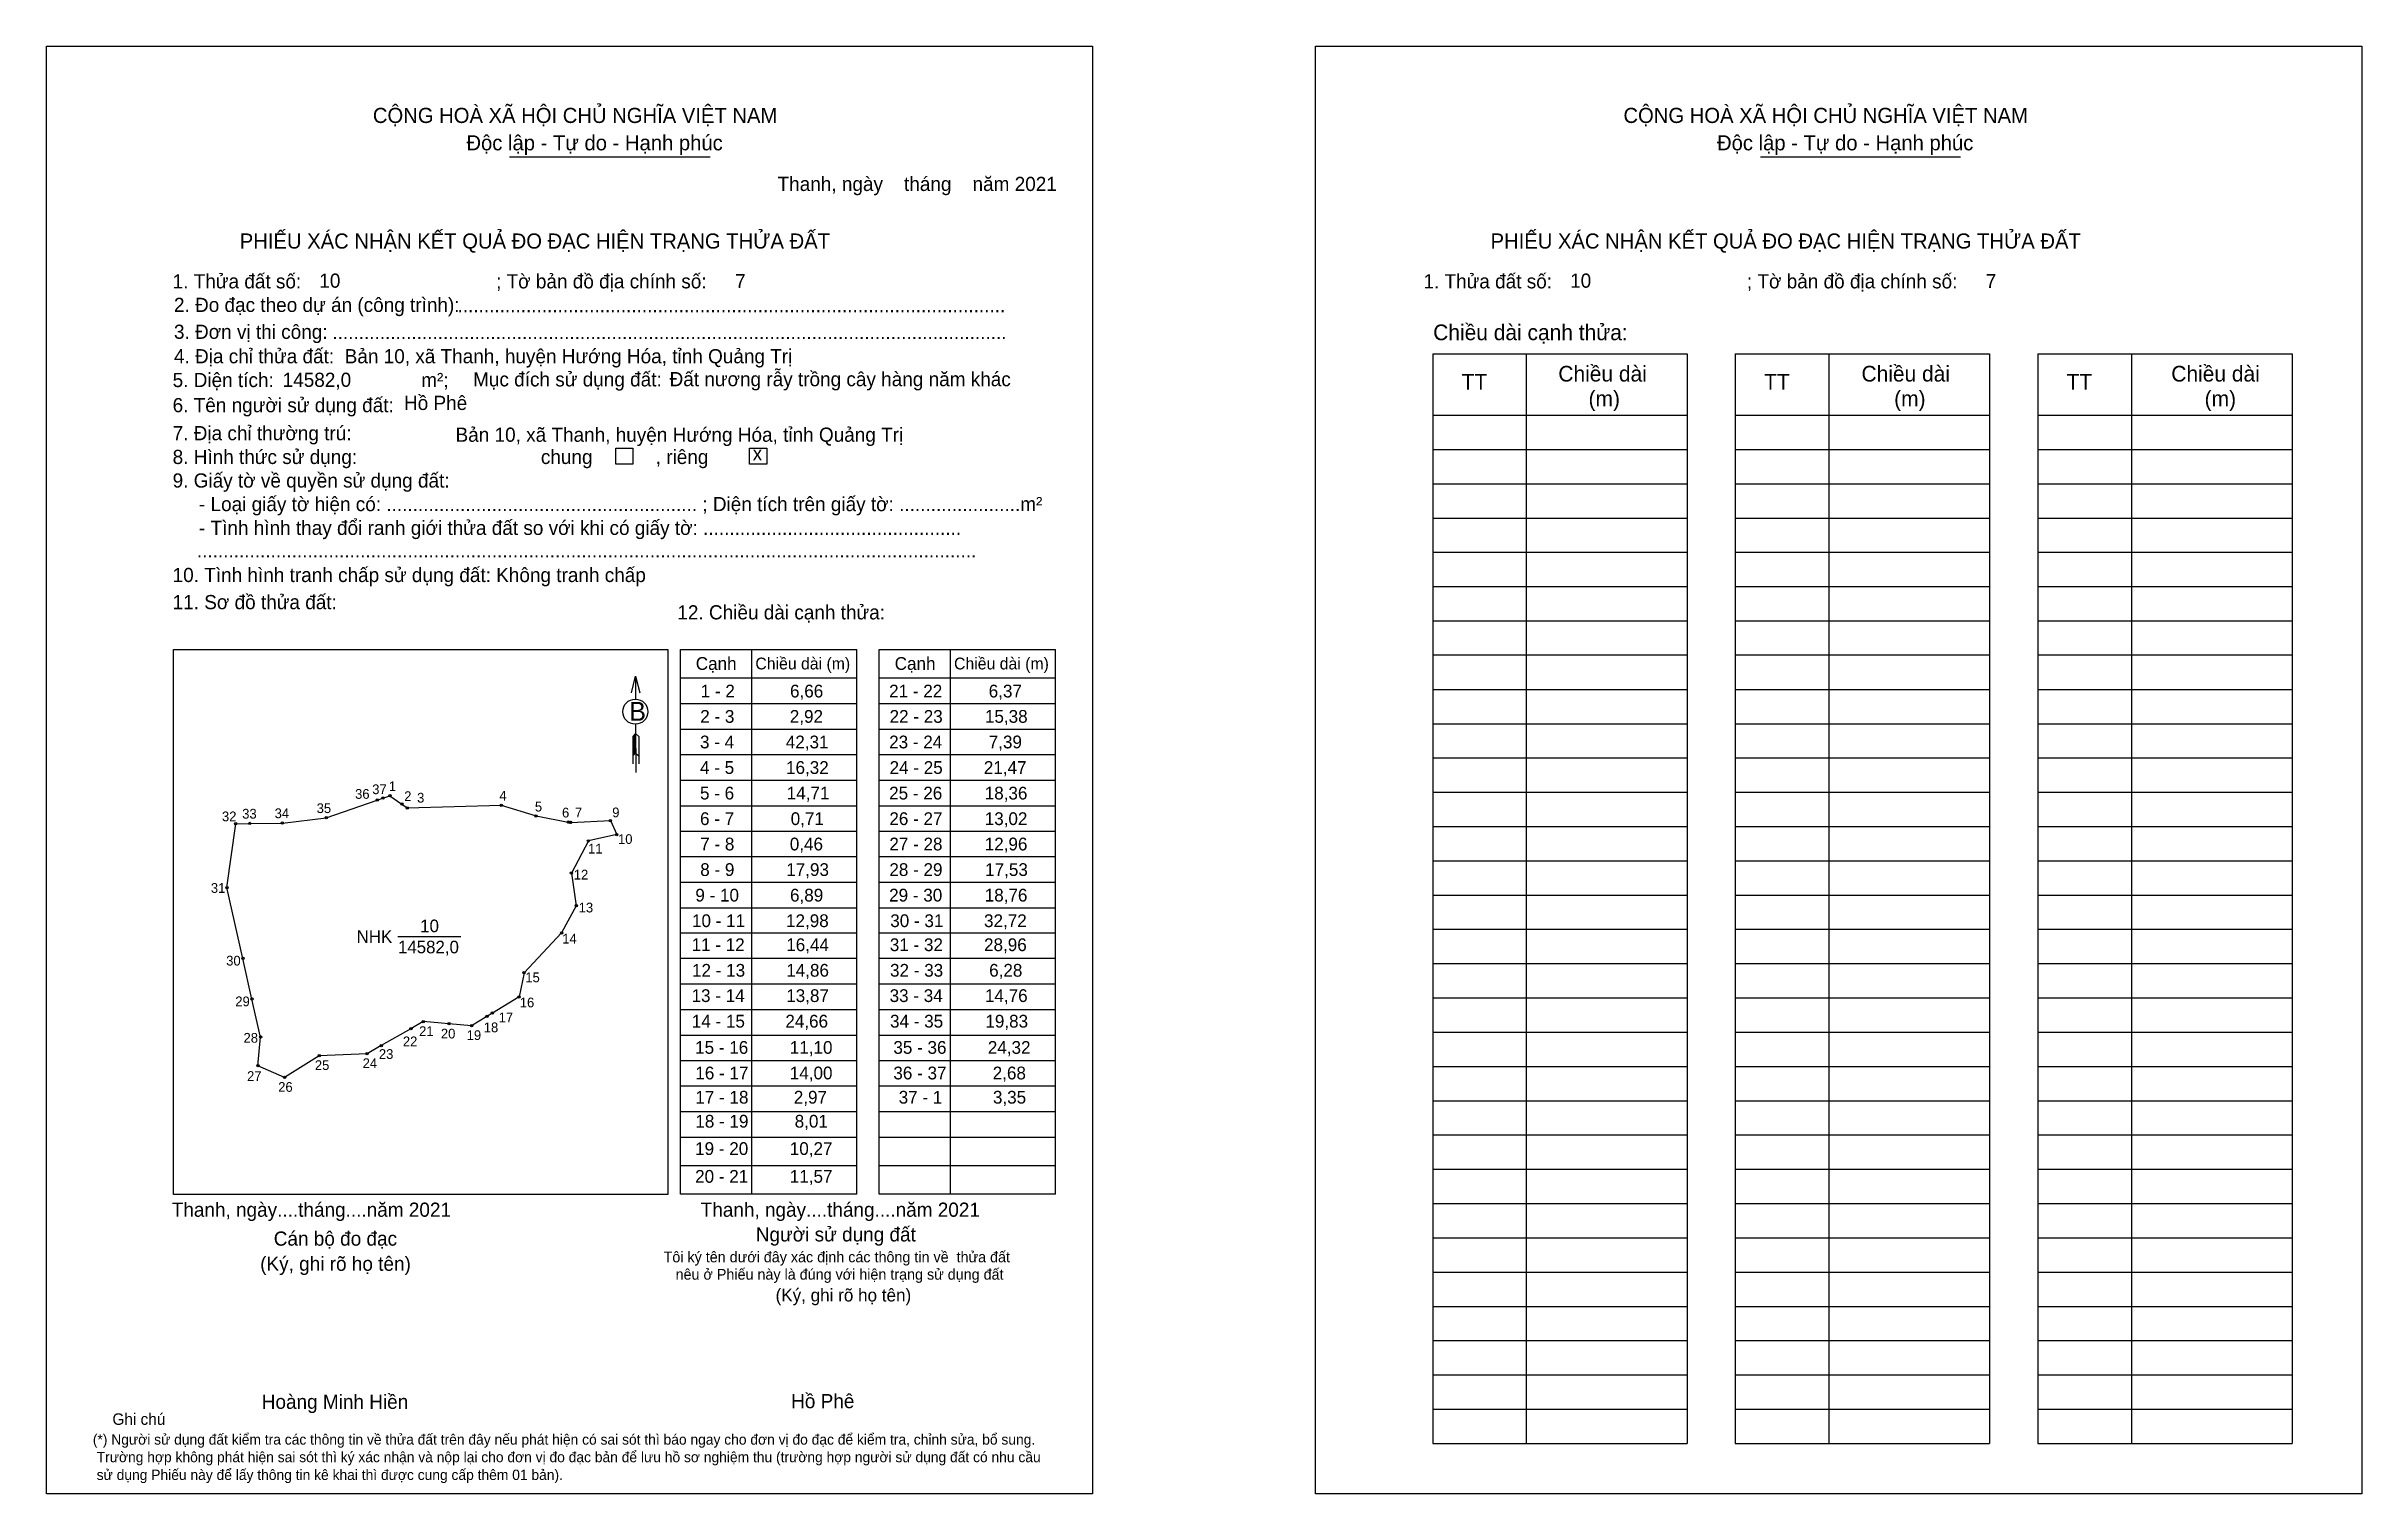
# Model space of a CAD drawing. Extents: x 545320 to 546362, y 1825102 to 1825753.
import ezdxf

# ---------------------------------------------------------------- set-up
doc = ezdxf.new("R2010")
doc.units = 0
for name, color, linetype in [('CanhThua', 7, 'Continuous'), ('kqddKhungInTrang1', 7, 'Continuous'), ('kqddKhungInTrang2', 7, 'Continuous'), ('kqddNoiDung', 7, 'Continuous'), ('kqddTemplate', 7, 'Continuous'), ('MocDinhThua', 7, 'Continuous'), ('NhanDiaChinhThua', 7, 'Continuous'), ('SoHieuDinhThua', 7, 'Continuous')]:
    doc.layers.add(name, color=color, linetype=linetype)

msp = doc.modelspace()

# ---------------------------------------------------------------- linework, layer by layer
at = {"layer": 'CanhThua'}
for p, q in [((545446.3, 1825405.9), (545469.3, 1825413.8)), ((545469.3, 1825413.8), (545471.8, 1825414.7)), ((545471.8, 1825414.7), (545475, 1825415.8)), ((545475, 1825415.8), (545480.4, 1825412)), ((545480.4, 1825412), (545482.8, 1825410.3)), ((545482.8, 1825410.3), (545525.1, 1825411.5)), ((545525.1, 1825411.5), (545540.7, 1825406.7)), ((545401.6, 1825374.5), (545405.6, 1825403.2)), ((545405.6, 1825403.2), (545411.9, 1825403.3)), ((545411.9, 1825403.3), (545426.6, 1825403.5)), ((545426.6, 1825403.5), (545446.3, 1825405.9)), ((545540.7, 1825406.7), (545555.2, 1825403.9)), ((545555.2, 1825403.9), (545555.9, 1825403.8)), ((545555.9, 1825403.8), (545556.3, 1825403.8)), ((545556.3, 1825403.8), (545574.2, 1825404.6)), ((545574.2, 1825404.6), (545577, 1825398.3)), ((545564.3, 1825395.5), (545556.6, 1825381)), ((545577, 1825398.3), (545564.3, 1825395.5)), ((545556.6, 1825381), (545558.8, 1825366.3)), ((545408.8, 1825342.6), (545401.6, 1825374.5)), ((545558.8, 1825366.3), (545552.2, 1825354.1)), ((545552.2, 1825354.1), (545535.3, 1825336.2)), ((545412.9, 1825324.3), (545408.8, 1825342.6)), ((545535.3, 1825336.2), (545533.1, 1825325.3)), ((545416.8, 1825307.2), (545412.9, 1825324.3)), ((545521.1, 1825318), (545518.6, 1825316.5)), ((545533.1, 1825325.3), (545521.1, 1825318)), ((545415.6, 1825294.3), (545416.8, 1825307.2)), ((545484.4, 1825311), (545471.1, 1825303.4)), ((545490, 1825314.2), (545484.4, 1825311)), ((545501.5, 1825313.2), (545490, 1825314.2)), ((545511.7, 1825312.3), (545501.5, 1825313.2)), ((545518.6, 1825316.5), (545511.7, 1825312.3)), ((545443.2, 1825298.8), (545427.6, 1825289.1)), ((545464.7, 1825299.7), (545443.2, 1825298.8)), ((545471.1, 1825303.4), (545464.7, 1825299.7)), ((545427.6, 1825289.1), (545415.6, 1825294.3))]:
    msp.add_line(p, q, dxfattribs=at)
at = {"layer": 'kqddKhungInTrang1'}
msp.add_lwpolyline([(545320.4, 1825752.9), (545791.1, 1825752.9), (545791.1, 1825101.8), (545320.4, 1825101.8)], close=True, dxfattribs=at)
at = {"layer": 'kqddKhungInTrang2'}
msp.add_lwpolyline([(545891.5, 1825752.9), (546362.2, 1825752.9), (546362.2, 1825101.8), (545891.5, 1825101.8)], close=True, dxfattribs=at)
at = {"layer": 'kqddTemplate'}
for p, q in [((545528.8, 1825703.1), (545619, 1825703.1)), ((546091.6, 1825703.1), (546181.7, 1825703.1)), ((545944.2, 1825614.6), (546058.6, 1825614.6)), ((545944.2, 1825614.6), (545944.2, 1825124.4)), ((545986.3, 1825614.6), (545986.3, 1825124.4)), ((546058.6, 1825614.6), (546058.6, 1825124.4)), ((546080.3, 1825614.6), (546080.3, 1825124.4)), ((546080.3, 1825614.6), (546194.7, 1825614.6)), ((546122.4, 1825614.6), (546122.4, 1825124.4)), ((546194.7, 1825614.6), (546194.7, 1825124.4)), ((546216.4, 1825614.6), (546216.4, 1825124.4)), ((546216.4, 1825614.6), (546330.9, 1825614.6)), ((546258.6, 1825614.6), (546258.6, 1825124.4)), ((546330.9, 1825614.6), (546330.9, 1825124.4)), ((545944.2, 1825587), (546058.6, 1825587)), ((546080.3, 1825587), (546194.7, 1825587)), ((546216.4, 1825587), (546330.9, 1825587)), ((545944.2, 1825571.6), (546058.6, 1825571.6)), ((546080.3, 1825571.6), (546194.7, 1825571.6)), ((546216.4, 1825571.6), (546330.9, 1825571.6)), ((545944.2, 1825556.1), (546058.6, 1825556.1)), ((546080.3, 1825556.1), (546194.7, 1825556.1)), ((546216.4, 1825556.1), (546330.9, 1825556.1)), ((545944.2, 1825540.7), (546058.6, 1825540.7)), ((546080.3, 1825540.7), (546194.7, 1825540.7)), ((546216.4, 1825540.7), (546330.9, 1825540.7)), ((545944.2, 1825525.3), (546058.6, 1825525.3)), ((546080.3, 1825525.3), (546194.7, 1825525.3)), ((546216.4, 1825525.3), (546330.9, 1825525.3)), ((545944.2, 1825509.9), (546058.6, 1825509.9)), ((546080.3, 1825509.9), (546194.7, 1825509.9)), ((546216.4, 1825509.9), (546330.9, 1825509.9)), ((545944.2, 1825494.5), (546058.6, 1825494.5)), ((546080.3, 1825494.5), (546194.7, 1825494.5)), ((546216.4, 1825494.5), (546330.9, 1825494.5)), ((545605.7, 1825481.6), (545685, 1825481.6)), ((545605.7, 1825236.6), (545605.7, 1825481.6)), ((545637.6, 1825481.6), (545637.6, 1825236.6)), ((545685, 1825236.6), (545685, 1825481.6)), ((545695.1, 1825481.6), (545774.4, 1825481.6)), ((545695.1, 1825236.6), (545695.1, 1825481.6)), ((545727, 1825481.6), (545727, 1825236.6)), ((545774.4, 1825236.6), (545774.4, 1825481.6)), ((545944.2, 1825479.1), (546058.6, 1825479.1)), ((546080.3, 1825479.1), (546194.7, 1825479.1)), ((546216.4, 1825479.1), (546330.9, 1825479.1)), ((545585.5, 1825469.5), (545585.5, 1825459.3)), ((545605.7, 1825468.8), (545685, 1825468.8)), ((545695.1, 1825468.8), (545774.4, 1825468.8)), ((545944.2, 1825463.6), (546058.6, 1825463.6)), ((546080.3, 1825463.6), (546194.7, 1825463.6)), ((546216.4, 1825463.6), (546330.9, 1825463.6)), ((545605.7, 1825457.3), (545685, 1825457.3)), ((545695.1, 1825457.3), (545774.4, 1825457.3)), ((545585.5, 1825443.8), (545584.2, 1825442.5)), ((545585.5, 1825443.2), (545584.2, 1825442)), ((545585.5, 1825442.6), (545584.2, 1825441.4)), ((545584.2, 1825442.5), (545584.2, 1825430.1)), ((545585.5, 1825442), (545584.2, 1825440.8)), ((545585.5, 1825448), (545585.6, 1825426.3)), ((545585.5, 1825443.8), (545586.9, 1825442.5)), ((545586.9, 1825442.5), (545586.9, 1825430.1)), ((545605.7, 1825445.8), (545685, 1825445.8)), ((545695.1, 1825445.8), (545774.4, 1825445.8)), ((545944.2, 1825448.2), (546058.6, 1825448.2)), ((546080.3, 1825448.2), (546194.7, 1825448.2)), ((546216.4, 1825448.2), (546330.9, 1825448.2)), ((545585.5, 1825441.5), (545584.2, 1825440.2)), ((545585.5, 1825440.9), (545584.2, 1825439.6)), ((545585.5, 1825440.3), (545584.2, 1825439)), ((545585.5, 1825439.7), (545584.2, 1825438.4)), ((545585.5, 1825439.1), (545584.2, 1825437.8)), ((545585.5, 1825438.5), (545584.2, 1825437.3)), ((545585.5, 1825437.9), (545584.2, 1825436.7)), ((545585.5, 1825437.4), (545584.2, 1825436.1)), ((545585.5, 1825436.8), (545584.2, 1825435.5)), ((545585.5, 1825436.2), (545584.2, 1825434.9)), ((545585.5, 1825435.6), (545584.2, 1825434.3)), ((545585.5, 1825435), (545584.2, 1825433.7)), ((545585.5, 1825435), (545586.9, 1825433.7)), ((545605.7, 1825434.3), (545685, 1825434.3)), ((545695.1, 1825434.3), (545774.4, 1825434.3)), ((545944.2, 1825432.8), (546058.6, 1825432.8)), ((546080.3, 1825432.8), (546194.7, 1825432.8)), ((546216.4, 1825432.8), (546330.9, 1825432.8)), ((545605.7, 1825422.8), (545685, 1825422.8)), ((545695.1, 1825422.8), (545774.4, 1825422.8)), ((545605.7, 1825411.3), (545685, 1825411.3)), ((545695.1, 1825411.3), (545774.4, 1825411.3)), ((545944.2, 1825417.4), (546058.6, 1825417.4)), ((546080.3, 1825417.4), (546194.7, 1825417.4)), ((546216.4, 1825417.4), (546330.9, 1825417.4)), ((545944.2, 1825402), (546058.6, 1825402)), ((546080.3, 1825402), (546194.7, 1825402)), ((546216.4, 1825402), (546330.9, 1825402)), ((545605.7, 1825399.9), (545685, 1825399.9)), ((545695.1, 1825399.9), (545774.4, 1825399.9)), ((545605.7, 1825388.4), (545685, 1825388.4)), ((545695.1, 1825388.4), (545774.4, 1825388.4)), ((545944.2, 1825386.5), (546058.6, 1825386.5)), ((546080.3, 1825386.5), (546194.7, 1825386.5)), ((546216.4, 1825386.5), (546330.9, 1825386.5)), ((545605.7, 1825376.9), (545685, 1825376.9)), ((545695.1, 1825376.9), (545774.4, 1825376.9)), ((545944.2, 1825371.1), (546058.6, 1825371.1)), ((546080.3, 1825371.1), (546194.7, 1825371.1)), ((546216.4, 1825371.1), (546330.9, 1825371.1)), ((545605.7, 1825365.4), (545685, 1825365.4)), ((545695.1, 1825365.4), (545774.4, 1825365.4)), ((545685, 1825353.9), (545605.7, 1825353.9)), ((545774.4, 1825353.9), (545695.1, 1825353.9)), ((545944.2, 1825355.7), (546058.6, 1825355.7)), ((546080.3, 1825355.7), (546194.7, 1825355.7)), ((546216.4, 1825355.7), (546330.9, 1825355.7)), ((545685, 1825342.5), (545605.7, 1825342.5)), ((545774.4, 1825342.5), (545695.1, 1825342.5)), ((545944.2, 1825340.3), (546058.6, 1825340.3)), ((546080.3, 1825340.3), (546194.7, 1825340.3)), ((546216.4, 1825340.3), (546330.9, 1825340.3)), ((545685, 1825331), (545605.7, 1825331)), ((545774.4, 1825331), (545695.1, 1825331)), ((545685, 1825319.5), (545605.7, 1825319.5)), ((545774.4, 1825319.5), (545695.1, 1825319.5)), ((545944.2, 1825324.9), (546058.6, 1825324.9)), ((546080.3, 1825324.9), (546194.7, 1825324.9)), ((546216.4, 1825324.9), (546330.9, 1825324.9)), ((545685, 1825308), (545605.7, 1825308)), ((545774.4, 1825308), (545695.1, 1825308)), ((545944.2, 1825309.5), (546058.6, 1825309.5)), ((546080.3, 1825309.5), (546194.7, 1825309.5)), ((546216.4, 1825309.5), (546330.9, 1825309.5)), ((545685, 1825296.5), (545605.7, 1825296.5)), ((545774.4, 1825296.5), (545695.1, 1825296.5)), ((545944.2, 1825294), (546058.6, 1825294)), ((546080.3, 1825294), (546194.7, 1825294)), ((546216.4, 1825294), (546330.9, 1825294)), ((545685, 1825285.1), (545605.7, 1825285.1)), ((545774.4, 1825285.1), (545695.1, 1825285.1)), ((545944.2, 1825278.6), (546058.6, 1825278.6)), ((546080.3, 1825278.6), (546194.7, 1825278.6)), ((546216.4, 1825278.6), (546330.9, 1825278.6)), ((545685, 1825273.6), (545605.7, 1825273.6)), ((545774.4, 1825273.6), (545695.1, 1825273.6)), ((545685, 1825262.1), (545605.7, 1825262.1)), ((545774.4, 1825262.1), (545695.1, 1825262.1)), ((545944.2, 1825263.2), (546058.6, 1825263.2)), ((546080.3, 1825263.2), (546194.7, 1825263.2)), ((546216.4, 1825263.2), (546330.9, 1825263.2)), ((545685, 1825249.3), (545605.7, 1825249.3)), ((545774.4, 1825249.3), (545695.1, 1825249.3)), ((545944.2, 1825247.8), (546058.6, 1825247.8)), ((546080.3, 1825247.8), (546194.7, 1825247.8)), ((546216.4, 1825247.8), (546330.9, 1825247.8)), ((545685, 1825236.6), (545605.7, 1825236.6)), ((545774.4, 1825236.6), (545695.1, 1825236.6)), ((545944.2, 1825232.4), (546058.6, 1825232.4)), ((546080.3, 1825232.4), (546194.7, 1825232.4)), ((546216.4, 1825232.4), (546330.9, 1825232.4)), ((545944.2, 1825217), (546058.6, 1825217)), ((546080.3, 1825217), (546194.7, 1825217)), ((546216.4, 1825217), (546330.9, 1825217)), ((545944.2, 1825201.5), (546058.6, 1825201.5)), ((546080.3, 1825201.5), (546194.7, 1825201.5)), ((546216.4, 1825201.5), (546330.9, 1825201.5)), ((545944.2, 1825186.1), (546058.6, 1825186.1)), ((546080.3, 1825186.1), (546194.7, 1825186.1)), ((546216.4, 1825186.1), (546330.9, 1825186.1)), ((545944.2, 1825170.7), (546058.6, 1825170.7)), ((546080.3, 1825170.7), (546194.7, 1825170.7)), ((546216.4, 1825170.7), (546330.9, 1825170.7)), ((545944.2, 1825155.3), (546058.6, 1825155.3)), ((546080.3, 1825155.3), (546194.7, 1825155.3)), ((546216.4, 1825155.3), (546330.9, 1825155.3)), ((545944.2, 1825139.9), (546058.6, 1825139.9)), ((546080.3, 1825139.9), (546194.7, 1825139.9)), ((546216.4, 1825139.9), (546330.9, 1825139.9)), ((545944.2, 1825124.4), (546058.6, 1825124.4)), ((546080.3, 1825124.4), (546194.7, 1825124.4)), ((546216.4, 1825124.4), (546330.9, 1825124.4))]:
    msp.add_line(p, q, dxfattribs=at)
for points in [[(545576.6, 1825572.1), (545584.2, 1825572.1), (545584.2, 1825564.9), (545576.6, 1825564.9)], [(545636.8, 1825572.1), (545644.5, 1825572.1), (545644.5, 1825564.9), (545636.8, 1825564.9)], [(545377.6, 1825481.6), (545600, 1825481.6), (545600, 1825236.4), (545377.6, 1825236.4)]]:
    msp.add_lwpolyline(points, close=True, dxfattribs=at)
msp.add_lwpolyline([(545583.6, 1825462.1), (545585.5, 1825469.5), (545587.4, 1825462.1)], dxfattribs=at)
msp.add_circle((545585.4, 1825453.6), 5.65, dxfattribs=at)
at = {"layer": 'MocDinhThua'}
for centre in [(545469.3, 1825413.8), (545471.8, 1825414.7), (545475, 1825415.8), (545480.4, 1825412), (545482.8, 1825410.3), (545525.1, 1825411.5), (545405.6, 1825403.2), (545411.9, 1825403.3), (545426.6, 1825403.5), (545446.3, 1825405.9), (545540.7, 1825406.7), (545555.2, 1825403.9), (545555.9, 1825403.8), (545556.3, 1825403.8), (545574.2, 1825404.6), (545564.3, 1825395.5), (545577, 1825398.3), (545556.6, 1825381), (545401.6, 1825374.5), (545558.8, 1825366.3), (545552.2, 1825354.1), (545408.8, 1825342.6), (545535.3, 1825336.2), (545412.9, 1825324.3), (545518.6, 1825316.5), (545521.1, 1825318), (545533.1, 1825325.3), (545416.8, 1825307.2), (545484.4, 1825311), (545490, 1825314.2), (545501.5, 1825313.2), (545511.7, 1825312.3), (545443.2, 1825298.8), (545464.7, 1825299.7), (545471.1, 1825303.4), (545415.6, 1825294.3), (545427.6, 1825289.1)]:
    msp.add_circle(centre, 0.526, dxfattribs=at)
at = {"layer": 'NhanDiaChinhThua'}
msp.add_line((545478.6, 1825352.5), (545506.9, 1825352.5), dxfattribs=at)

# ---------------------------------------------------------------- texts
at = {"layer": 'kqddNoiDung'}
for s, height, p in [('Thanh, ngày    tháng    năm 2021  ', 6.378, (545649.4, 1825687.8)), ('10', 6.38, (545443.2, 1825644.3)), ('7', 6.38, (545630.3, 1825644.1)), ('10', 6.38, (546006, 1825644.3)), ('7', 6.38, (546193, 1825644.1)), ('........................................................................................................', 6.3784, (545505.4, 1825633.3)), ('................................................................................................................................', 6.3784, (545449.1, 1825621.2)), ('14582,0', 6.38, (545426.7, 1825599.7)), ('Đất nương rẫy trồng cây hàng năm khác', 6.378, (545600.8, 1825600)), ('Hồ Phê', 6.38, (545481.3, 1825589.3)), ('Bản 10, xã Thanh, huyện Hướng Hóa, tỉnh Quảng Trị', 6.378, (545504.5, 1825575)), ('x', 6.38, (545638.2, 1825566.6)), ('1 - 2', 5.74, (545614.8, 1825460)), ('6,66', 5.74, (545655, 1825460)), ('21 - 22', 5.74, (545699.6, 1825460)), ('6,37', 5.74, (545744.4, 1825460)), ('2 - 3', 5.74, (545614.6, 1825448.6)), ('2,92', 5.74, (545654.9, 1825448.6)), ('22 - 23', 5.74, (545699.8, 1825448.6)), ('15,38', 5.74, (545742.7, 1825448.6)), ('3 - 4', 5.74, (545614.5, 1825437.1)), ('42,31', 5.74, (545653.1, 1825437.1)), ('23 - 24', 5.74, (545699.6, 1825437.1)), ('7,39', 5.74, (545744.4, 1825437.1)), ('4 - 5', 5.74, (545614.5, 1825425.6)), ('16,32', 5.74, (545653.2, 1825425.6)), ('24 - 25', 5.74, (545699.8, 1825425.6)), ('21,47', 5.74, (545742.2, 1825425.6)), ('5 - 6', 5.74, (545614.5, 1825414.1)), ('14,71', 5.74, (545653.5, 1825414.1)), ('25 - 26', 5.74, (545699.6, 1825414.1)), ('18,36', 5.74, (545742.6, 1825414.1)), ('6 - 7', 5.74, (545614.5, 1825402.6)), ('0,71', 5.74, (545655.3, 1825402.6)), ('26 - 27', 5.74, (545699.7, 1825402.6)), ('13,02', 5.74, (545742.6, 1825402.6)), ('7 - 8', 5.74, (545614.6, 1825391.2)), ('0,46', 5.74, (545654.9, 1825391.2)), ('27 - 28', 5.74, (545699.7, 1825391.2)), ('12,96', 5.74, (545742.6, 1825391.2)), ('8 - 9', 5.74, (545614.6, 1825379.7)), ('17,93', 5.74, (545653.3, 1825379.7)), ('28 - 29', 5.74, (545699.7, 1825379.7)), ('17,53', 5.74, (545742.8, 1825379.7)), ('9 - 10', 5.74, (545612.4, 1825368.2)), ('6,89', 5.74, (545655, 1825368.2)), ('29 - 30', 5.74, (545699.6, 1825368.2)), ('18,76', 5.74, (545742.6, 1825368.2)), ('10 - 11', 5.74, (545610.9, 1825356.7)), ('12,98', 5.74, (545653.2, 1825356.7)), ('30 - 31', 5.74, (545700.1, 1825356.7)), ('32,72', 5.74, (545742.3, 1825356.7)), ('11 - 12', 5.74, (545610.7, 1825345.9)), ('16,44', 5.74, (545653.3, 1825345.9)), ('31 - 32', 5.74, (545699.9, 1825345.9)), ('28,96', 5.74, (545742.3, 1825345.9)), ('12 - 13', 5.74, (545610.9, 1825334.4)), ('14,86', 5.74, (545653.3, 1825334.4)), ('32 - 33', 5.74, (545700, 1825334.4)), ('6,28', 5.74, (545744.6, 1825334.4)), ('13 - 14', 5.74, (545610.7, 1825323)), ('13,87', 5.74, (545653.3, 1825323)), ('33 - 34', 5.74, (545699.8, 1825323)), ('14,76', 5.74, (545742.7, 1825323)), ('14 - 15', 5.74, (545610.8, 1825311.5)), ('24,66', 5.74, (545652.9, 1825311.5)), ('34 - 35', 5.74, (545700, 1825311.5)), ('19,83', 5.74, (545742.9, 1825311.5)), ('15 - 16', 5.74, (545612.3, 1825299.7)), ('11,10', 5.74, (545654.9, 1825299.7)), ('35 - 36', 5.74, (545701.5, 1825299.7)), ('24,32', 5.74, (545744, 1825299.7)), ('16 - 17', 5.74, (545612.4, 1825288.2)), ('14,00', 5.74, (545654.9, 1825288.2)), ('36 - 37', 5.74, (545701.5, 1825288.2)), ('2,68', 5.74, (545746.2, 1825288.2)), ('17 - 18', 5.74, (545612.4, 1825277.3)), ('2,97', 5.74, (545656.7, 1825277.3)), ('37 - 1', 5.74, (545703.9, 1825277.3)), ('3,35', 5.74, (545746.3, 1825277.3)), ('18 - 19', 5.74, (545612.4, 1825266.5)), ('8,01', 5.74, (545657.1, 1825266.5)), ('19 - 20', 5.74, (545612.3, 1825254.2)), ('10,27', 5.74, (545654.9, 1825254.2)), ('20 - 21', 5.74, (545612.3, 1825241.7)), ('11,57', 5.74, (545654.9, 1825241.7)), ('Thanh, ngày....tháng....năm 2021', 6.378, (545376.8, 1825226.4)), ('Thanh, ngày....tháng....năm 2021', 6.378, (545614.8, 1825226.4)), ('Hồ Phê', 6.38, (545655.5, 1825140.3))]:
    msp.add_text(s, height=height, dxfattribs=at).set_placement(p)
at = {"layer": 'kqddTemplate'}
for s, height, p in [('CỘNG HOÀ XÃ HỘI CHỦ NGHĨA VIỆT NAM', 6.804, (545467.3, 1825718.4)), ('CỘNG HOÀ XÃ HỘI CHỦ NGHĨA VIỆT NAM', 6.804, (546030, 1825718.4)), ('Độc lập - Tự do - Hạnh phúc', 6.804, (545509.4, 1825706.1)), ('Độc lập - Tự do - Hạnh phúc', 6.804, (546072.1, 1825706.1)), ('PHIẾU XÁC NHẬN KẾT QUẢ ĐO ĐẠC HIỆN TRẠNG THỬA ĐẤT', 6.804, (545407.4, 1825661.9)), ('PHIẾU XÁC NHẬN KẾT QUẢ ĐO ĐẠC HIỆN TRẠNG THỬA ĐẤT', 6.804, (545970.2, 1825661.9)), ('1. Thửa đất số:                                     ; Tờ bản đồ địa chính số:', 6.378, (545377.2, 1825644)), ('1. Thửa đất số:                                     ; Tờ bản đồ địa chính số:', 6.378, (545940, 1825644)), ('2. Đo đạc theo dự án (công trình): ', 6.378, (545377.8, 1825633.4)), ('3. Đơn vị thi công: ', 6.378, (545377.8, 1825621.3)), ('Chiều dài cạnh thửa:', 7.048, (545944.4, 1825620.7)), ('4. Địa chỉ thửa đất:  Bản 10, xã Thanh, huyện Hướng Hóa, tỉnh Quảng Trị', 6.378, (545377.8, 1825610.3)), ('Chiều dài', 7.05, (546000.7, 1825602.1)), ('Chiều dài', 7.05, (546137.1, 1825602.1)), ('Chiều dài', 7.05, (546276.5, 1825602.1)), ('5. Diện tích:                            m²; ', 6.378, (545377.2, 1825599.6)), ('Mục đích sử dụng đất:', 6.378, (545512.4, 1825599.9)), ('TT', 7.05, (545957.2, 1825598.5)), ('(m)', 7.05, (546014.3, 1825590.9)), ('TT', 7.05, (546093.3, 1825598.5)), ('(m)', 7.05, (546151.8, 1825590.9)), ('TT', 7.05, (546229.4, 1825598.5)), ('(m)', 7.05, (546291.5, 1825590.9)), ('6. Tên người sử dụng đất:', 6.378, (545377.2, 1825588.3)), ('7. Địa chỉ thường trú:', 6.378, (545377.2, 1825575.7)), ('8. Hình thức sử dụng:', 6.378, (545377.2, 1825565)), ('chung            , riêng', 6.378, (545542.9, 1825565)), ('9. Giấy tờ về quyền sử dụng đất:', 6.378, (545377.2, 1825554.4)), ('     - Loại giấy tờ hiện có: ........................................................... ; Diện tích trên giấy tờ: .......................m²', 6.3784, (545377.2, 1825543.8)), ('     - Tình hình thay đổi ranh giới thửa đất so với khi có giấy tờ: .................................................', 6.3784, (545377.2, 1825533.1)), ('10. Tình hình tranh chấp sử dụng đất: Không tranh chấp', 6.378, (545377.2, 1825511.9)), ('....................................................................................................................................................', 6.3784, (545388.1, 1825523)), ('11. Sơ đồ thửa đất:', 6.378, (545377.2, 1825499.7)), ('12. Chiều dài cạnh thửa:', 6.378, (545604.3, 1825495.1)), ('Cạnh', 5.74, (545612.6, 1825472.4)), ('Chiều dài (m)', 5.315, (545639.4, 1825472.6)), ('Cạnh', 5.74, (545702.1, 1825472.4)), ('Chiều dài (m)', 5.315, (545728.8, 1825472.6)), ('B', 8.5, (545582.6, 1825449.5)), ('Cán bộ đo đạc', 6.378, (545422.7, 1825213.4)), ('Người sử dụng đất', 6.378, (545639.6, 1825215.3)), ('(Ký, ghi rõ họ tên)', 6.378, (545416.6, 1825202.1)), ('Tôi ký tên dưới đây xác định các thông tin về  thửa đất ', 4.822, (545598.1, 1825205.9)), ('nêu ở Phiếu này là đúng với hiện trạng sử dụng đất', 4.822, (545603.5, 1825198.1)), ('(Ký, ghi rõ họ tên)', 5.741, (545648.5, 1825188.3)), ('Hoàng Minh Hiền', 6.378, (545417.3, 1825140)), ('Ghi chú', 5.17, (545350.1, 1825132.8)), ('(*) Người sử dụng đất kiểm tra các thông tin về thửa đất trên đây nếu phát hiện có sai sót thì báo ngay cho đơn vị đo đạc để kiểm tra, chỉnh sửa, bổ sung.', 4.6499, (545341.3, 1825123.9)), (' Trường hợp không phát hiện sai sót thì ký xác nhận và nộp lại cho đơn vị đo đạc bản để lưu hồ sơ nghiệm thu (trường hợp người sử dụng đất có nhu cầu', 4.6499, (545341.3, 1825116)), (' sử dụng Phiếu này để lấy thông tin kê khai thì được cung cấp thêm 01 bản).', 4.65, (545341.3, 1825108))]:
    msp.add_text(s, height=height, dxfattribs=at).set_placement(p)
at = {"layer": 'NhanDiaChinhThua'}
for s, p in [('10', (545488.6, 1825354.4)), ('NHK', (545460, 1825349.6)), ('14582,0', (545478.6, 1825344.9))]:
    msp.add_text(s, height=5.67, dxfattribs=at).set_placement(p)
at = {"layer": 'SoHieuDinhThua'}
for s, p in [('1', (545474.5, 1825417.9)), ('35', (545442, 1825408)), ('36', (545459.3, 1825414.4)), ('37', (545467, 1825416.5)), ('2', (545481.4, 1825413.4)), ('3', (545487.2, 1825412.7)), ('4', (545524.2, 1825413.6)), ('5', (545540.2, 1825408.7)), ('32', (545399.4, 1825404.3)), ('33', (545408.5, 1825405.5)), ('34', (545423.1, 1825405.7)), ('6', (545552.4, 1825406)), ('7', (545558.2, 1825406)), ('9', (545575, 1825406.1)), ('11', (545564.1, 1825389.8)), ('10', (545577.6, 1825394.1)), ('12', (545557.7, 1825378.1)), ('31', (545394.4, 1825372.1)), ('13', (545559.9, 1825363.3)), ('14', (545552.5, 1825349.3)), ('30', (545401.3, 1825339.4)), ('15', (545535.9, 1825331.9)), ('29', (545405.4, 1825321.1)), ('17', (545523.9, 1825313.9)), ('16', (545533.4, 1825320.6)), ('28', (545409.1, 1825304.7)), ('22', (545480.8, 1825303.1)), ('21', (545488.1, 1825307.7)), ('20', (545497.9, 1825306.6)), ('19', (545509.5, 1825305.9)), ('18', (545517.2, 1825309.4)), ('25', (545441.2, 1825292.4)), ('24', (545462.7, 1825293.3)), ('23', (545470, 1825297.4)), ('27', (545410.7, 1825287.5)), ('26', (545424.7, 1825282.6))]:
    msp.add_text(s, height=4.38, dxfattribs=at).set_placement(p)

doc.saveas('drawing.dxf')
